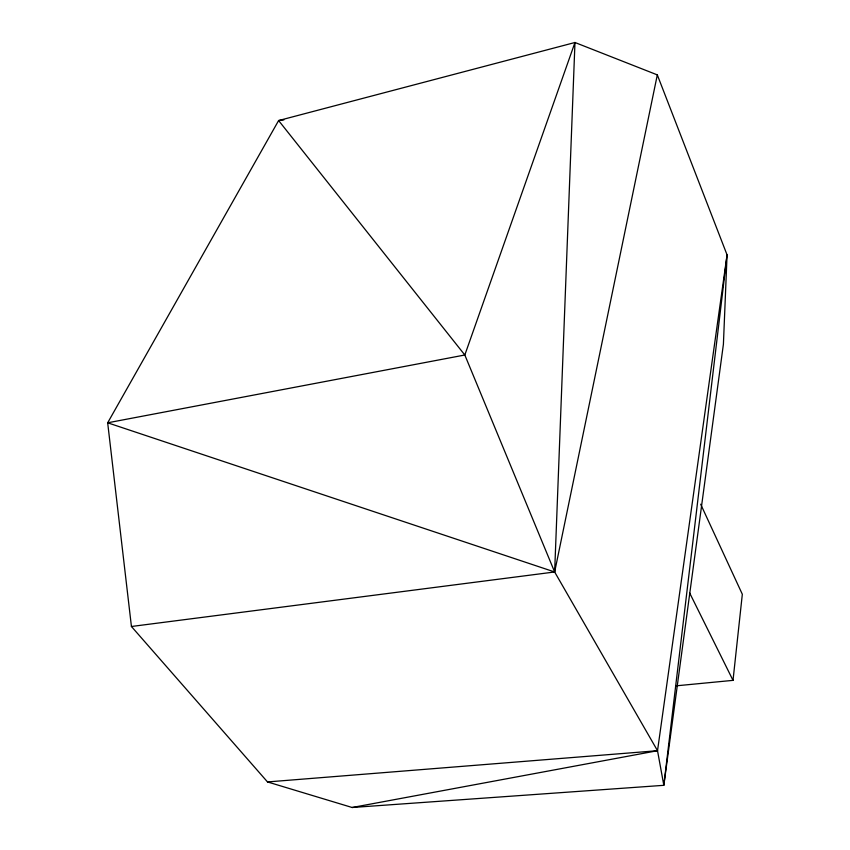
<?xml version="1.0" encoding="UTF-8"?>
<svg xmlns="http://www.w3.org/2000/svg" width="850" height="850" viewBox="0 0 850 850"><rect width="100%" height="100%" fill="white"/><g stroke="black" fill="none" stroke-linecap="round" stroke-linejoin="round"><path stroke-width="1.27" d="M676.366 685.812L733.019 680.361L742.326 594.267L700.676 504.231M352.166 807.5L657.518 750.709L727.069 254.894L657.316 74.885L574.972 42.5L278.619 120.551L107.674 422.801L131.431 626.492L267.506 781.936L352.166 807.5L663.829 785.315L723.403 344.303L727.069 254.894L663.829 785.315L657.518 750.709L554.646 571.976L464.822 355.002L278.619 120.551L283.879 119.924M657.316 74.885L554.646 571.976L131.431 626.492M267.506 781.936L657.518 750.709M689.594 592.843L733.019 680.361M574.972 42.5L554.646 571.976L107.674 422.801L464.822 355.002L574.972 42.5"/></g></svg>
